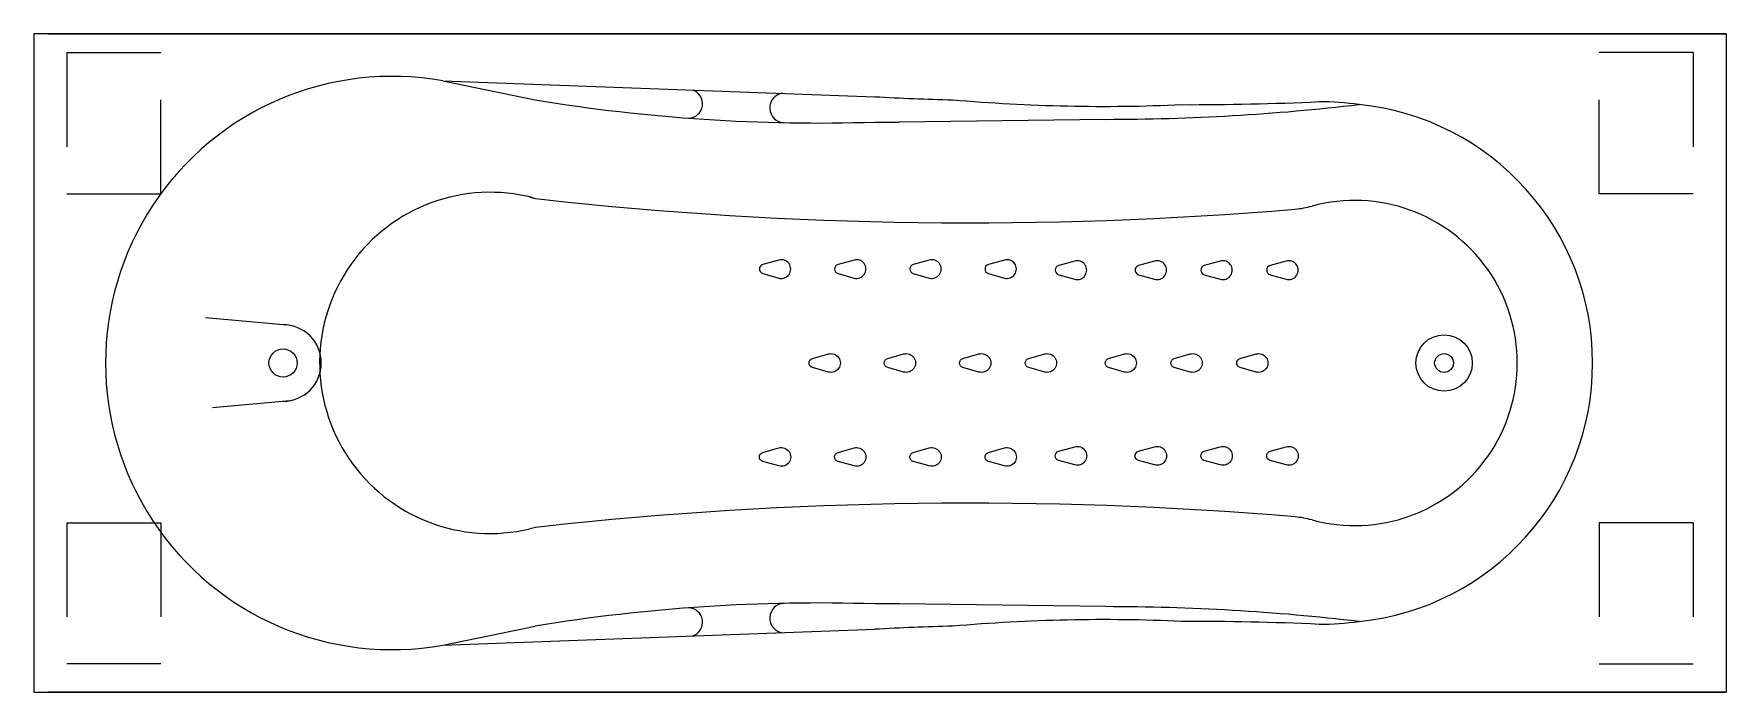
# Model space of a CAD drawing. Header units: millimetres. Extents: x 679 to 680.8, y 775.59 to 776.29.
import ezdxf

# ---------------------------------------------------------------- set-up
doc = ezdxf.new("R2010")
doc.units = ezdxf.units.MM
doc.linetypes.add('HIDDEN2', pattern=[0.1875, 0.125, -0.0625])
doc.layers.add('Acqualife', color=3, linetype='Continuous')

msp = doc.modelspace()

# ---------------------------------------------------------------- linework, layer by layer
at = {"layer": 'Acqualife'}
for p, q in [((680.8046, 776.2906), (679.0046, 776.2906)), ((679.0046, 776.2906), (679.0046, 775.5906)), ((679.0198, 776.2906), (680.2647, 776.2906)), ((680.2647, 776.2906), (680.3496, 776.2906)), ((680.3496, 776.2906), (680.7846, 776.2906)), ((680.7846, 776.2906), (680.8046, 776.2906)), ((680.8046, 776.2906), (680.8046, 775.5906)), ((679.0046, 775.5906), (680.8046, 775.5906)), ((680.2647, 775.5906), (679.0198, 775.5906)), ((680.3496, 775.5906), (680.2647, 775.5906)), ((680.8046, 775.5906), (680.3496, 775.5906))]:
    msp.add_line(p, q, dxfattribs=at)
at = {"layer": 'Acqualife', "color": 1, "linetype": 'HIDDEN2', "ltscale": 0.25}
for p, q in [((679.0398, 776.2706), (679.1398, 776.2706)), ((679.0398, 776.2706), (679.0398, 776.1206)), ((679.1398, 776.1206), (679.1398, 776.2706)), ((680.7695, 776.2706), (680.6695, 776.2706)), ((680.6695, 776.1206), (680.6695, 776.2706)), ((680.7695, 776.2706), (680.7695, 776.1206)), ((679.0398, 776.1206), (679.1398, 776.1206)), ((680.7695, 776.1206), (680.6695, 776.1206)), ((679.0398, 775.7706), (679.1398, 775.7706)), ((679.0398, 775.7706), (679.0398, 775.6206)), ((679.1398, 775.7706), (679.1398, 775.6206)), ((680.7695, 775.7706), (680.6695, 775.7706)), ((680.6695, 775.7706), (680.6695, 775.6206)), ((680.7695, 775.7706), (680.7695, 775.6206)), ((679.1398, 775.6206), (679.0398, 775.6206)), ((680.6695, 775.6206), (680.7695, 775.6206))]:
    msp.add_line(p, q, dxfattribs=at)
at = {"layer": 'Acqualife', "color": 2}
for p, q in [((679.4398, 776.2406), (679.5377, 776.2205)), ((679.4398, 776.2406), (679.899, 776.2238)), ((680.1444, 776.1997), (679.925, 776.1967)), ((680.1444, 775.6815), (679.925, 775.6845)), ((679.4398, 775.6406), (679.5377, 775.6607)), ((679.4398, 775.6406), (679.899, 775.6574))]:
    msp.add_line(p, q, dxfattribs=at)
at = {"layer": 'Acqualife', "color": 1}
for p, q in [((679.2697, 775.9813), (679.1873, 775.9887)), ((679.277, 775.9005), (679.1946, 775.8931))]:
    msp.add_line(p, q, dxfattribs=at)
for points in [[(679.797, 776.0309, 1.323956), (679.797, 776.0501), (679.78, 776.0453, 0.755935), (679.78, 776.0357)], [(679.877, 776.0309, 1.323956), (679.877, 776.0501), (679.86, 776.0453, 0.755935), (679.86, 776.0357)], [(679.957, 776.0309, 1.323956), (679.957, 776.0501), (679.94, 776.0453, 0.755935), (679.94, 776.0357)], [(680.037, 776.0309, 1.323956), (680.037, 776.0501), (680.02, 776.0453, 0.755935), (680.02, 776.0357)], [(680.1117, 776.0297, 1.323956), (680.1117, 776.049), (680.0947, 776.0442, 0.755935), (680.0947, 776.0345)], [(680.1966, 776.0297, 1.323956), (680.1966, 776.049), (680.1796, 776.0442, 0.755935), (680.1796, 776.0345)], [(680.2666, 776.0297, 1.323956), (680.2666, 776.049), (680.2496, 776.0442, 0.755935), (680.2496, 776.0345)], [(680.3366, 776.0297, 1.323956), (680.3366, 776.049), (680.3196, 776.0442, 0.755935), (680.3196, 776.0345)], [(679.8498, 775.9502, -1.323956), (679.8498, 775.931), (679.8328, 775.9358, -0.755935), (679.8328, 775.9454)], [(679.9298, 775.9502, -1.323956), (679.9298, 775.931), (679.9128, 775.9358, -0.755935), (679.9128, 775.9454)], [(680.0098, 775.9502, -1.323956), (680.0098, 775.931), (679.9928, 775.9358, -0.755935), (679.9928, 775.9454)], [(680.0798, 775.9502, -1.323956), (680.0798, 775.931), (680.0628, 775.9358, -0.755935), (680.0628, 775.9454)], [(680.1646, 775.9502, -1.323956), (680.1646, 775.931), (680.1477, 775.9358, -0.755935), (680.1477, 775.9454)], [(680.2346, 775.9502, -1.323956), (680.2346, 775.931), (680.2177, 775.9358, -0.755935), (680.2177, 775.9454)], [(680.3046, 775.9502, -1.323956), (680.3046, 775.931), (680.2877, 775.9358, -0.755935), (680.2877, 775.9454)], [(679.797, 775.8503, -1.323956), (679.797, 775.8311), (679.78, 775.8359, -0.755935), (679.78, 775.8455)], [(679.877, 775.8503, -1.323956), (679.877, 775.8311), (679.86, 775.8359, -0.755935), (679.86, 775.8455)], [(679.957, 775.8503, -1.323956), (679.957, 775.8311), (679.94, 775.8359, -0.755935), (679.94, 775.8455)], [(680.037, 775.8503, -1.323956), (680.037, 775.8311), (680.02, 775.8359, -0.755935), (680.02, 775.8455)], [(680.1117, 775.8515, -1.323956), (680.1117, 775.8322), (680.0947, 775.837, -0.755935), (680.0947, 775.8467)], [(680.1966, 775.8515, -1.323956), (680.1966, 775.8322), (680.1796, 775.837, -0.755935), (680.1796, 775.8467)], [(680.2666, 775.8515, -1.323956), (680.2666, 775.8322), (680.2496, 775.837, -0.755935), (680.2496, 775.8467)], [(680.3366, 775.8515, -1.323956), (680.3366, 775.8322), (680.3196, 775.837, -0.755935), (680.3196, 775.8467)]]:
    msp.add_lwpolyline(points, format="xyb", close=True, dxfattribs=at)
for centre, radius in [((680.5046, 775.9406), 0.03), ((679.2697, 775.9406), 0.015), ((680.5046, 775.9406), 0.01)]:
    msp.add_circle(centre, radius, dxfattribs=at)
at = {"layer": 'Acqualife', "color": 2}
for centre, radius, start, end in [((679.3857, 775.9406), 0.3048, 79.7799, 280.2201), ((679.8389, 778.0493), 1.8535, 260.6492, 271.8583), ((679.7006, 776.2163), 0.0153, 271.1625, 71.7753), ((679.8029, 776.2119), 0.0156, 97.0912, 268.6979), ((680.0473, 778.862), 2.6424, 266.7829, 268.5804), ((680.1427, 778.0689), 1.8554, 265.0261, 272.5663), ((680.1444, 778.5204), 2.3207, 270, 276.6828), ((680.2332, 779.1783), 2.963, 269.8554, 272.6781), ((680.3688, 775.8819), 0.3366, 82.2094, 89.5063), ((680.3863, 775.9406), 0.2763, 275.8404, 84.1596), ((679.925, 778.6874), 2.4907, 269.4029, 270), ((679.8389, 773.8319), 1.8535, 88.1417, 99.3508), ((679.7006, 775.6649), 0.0153, 288.2247, 88.8375), ((679.8029, 775.6693), 0.0156, 91.3021, 262.9088), ((679.925, 773.1938), 2.4907, 90, 90.5971), ((680.1444, 773.3608), 2.3207, 83.3172, 90), ((680.0473, 773.0192), 2.6424, 91.4196, 93.2171), ((680.1427, 773.8123), 1.8554, 87.4337, 94.9739), ((680.2332, 772.7029), 2.963, 87.3219, 90.1446), ((680.3688, 775.9993), 0.3366, 270.4937, 277.7906)]:
    msp.add_arc(centre, radius, start, end, dxfattribs=at)
at = {"layer": 'Acqualife'}
for centre, radius, start, end in [((679.49, 775.9407), 0.1814, 75.3655, 283.4869), ((679.5556, 776.2142), 0.1, 256.5131, 263.6554), ((679.9994, 780.2052), 4.1156, 263.6554, 274.8364), ((680.3379, 776.2039), 0.1, 274.8364, 285.2373), ((680.4096, 775.9406), 0.1729, 254.7627, 105.2373), ((679.9994, 771.676), 4.1156, 85.1636, 96.3446), ((679.5556, 775.667), 0.1, 96.3446, 103.4869), ((680.3379, 775.6773), 0.1, 74.7627, 85.1636)]:
    msp.add_arc(centre, radius, start, end, dxfattribs=at)
at = {"layer": 'Acqualife', "color": 1}
msp.add_arc((679.2697, 775.9406), 0.0407, 270, 90, dxfattribs=at)

doc.saveas('drawing.dxf')
